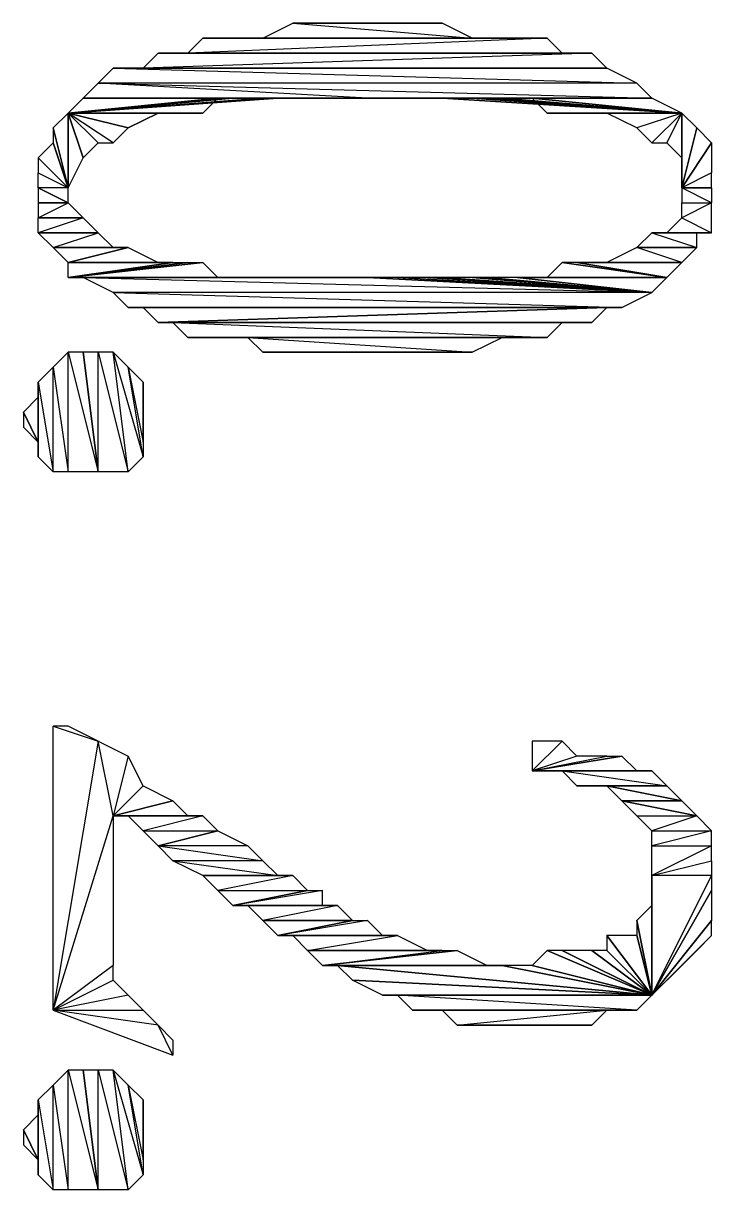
# Model space of a CAD drawing. Extents: x 0 to 7.8, y 0 to 11.
# Drawn here: x 1.6075 to 1.7225, y 9.725 to 9.92 of the extents above; entities that cross this region are included whole.
import ezdxf

# ---------------------------------------------------------------- set-up
doc = ezdxf.new("R2010")
doc.units = 0
doc.header["$MEASUREMENT"] = 0
doc.linetypes.add('AUSGEZOGEN', pattern=[0])
doc.layers.get('0').update_dxf_attribs({"linetype": 'AUSGEZOGEN'})

msp = doc.modelspace()

# ---------------------------------------------------------------- linework, layer by layer
for points in [[(1.6525, 9.92), (1.6825, 9.9175), (1.6825, 9.9175), (1.6475, 9.9175), (1.6525, 9.92)], [(1.655, 9.92), (1.6775, 9.92), (1.6775, 9.92), (1.6525, 9.92), (1.655, 9.92)], [(1.6775, 9.92), (1.6525, 9.92), (1.6525, 9.92), (1.6825, 9.9175), (1.6775, 9.92)], [(1.66, 9.92), (1.675, 9.92), (1.675, 9.92), (1.655, 9.92), (1.66, 9.92)], [(1.675, 9.92), (1.655, 9.92), (1.655, 9.92), (1.6775, 9.92), (1.675, 9.92)], [(1.6625, 9.92), (1.67, 9.92), (1.67, 9.92), (1.66, 9.92), (1.6625, 9.92)], [(1.67, 9.92), (1.66, 9.92), (1.66, 9.92), (1.675, 9.92), (1.67, 9.92)], [(1.665, 9.92), (1.6625, 9.92), (1.6625, 9.92), (1.67, 9.92), (1.665, 9.92)], [(1.6375, 9.9175), (1.695, 9.9175), (1.695, 9.9175), (1.635, 9.915), (1.6375, 9.9175)], [(1.695, 9.9175), (1.635, 9.915), (1.635, 9.915), (1.6975, 9.915), (1.695, 9.9175)], [(1.6425, 9.9175), (1.6925, 9.9175), (1.6925, 9.9175), (1.6375, 9.9175), (1.6425, 9.9175)], [(1.6925, 9.9175), (1.6375, 9.9175), (1.6375, 9.9175), (1.695, 9.9175), (1.6925, 9.9175)], [(1.645, 9.9175), (1.6875, 9.9175), (1.6875, 9.9175), (1.6425, 9.9175), (1.645, 9.9175)], [(1.6875, 9.9175), (1.6425, 9.9175), (1.6425, 9.9175), (1.6925, 9.9175), (1.6875, 9.9175)], [(1.6475, 9.9175), (1.685, 9.9175), (1.685, 9.9175), (1.645, 9.9175), (1.6475, 9.9175)], [(1.685, 9.9175), (1.645, 9.9175), (1.645, 9.9175), (1.6875, 9.9175), (1.685, 9.9175)], [(1.6825, 9.9175), (1.6475, 9.9175), (1.6475, 9.9175), (1.685, 9.9175), (1.6825, 9.9175)], [(1.63, 9.915), (1.7025, 9.915), (1.7025, 9.915), (1.6275, 9.9125), (1.63, 9.915)], [(1.7025, 9.915), (1.6275, 9.9125), (1.6275, 9.9125), (1.705, 9.9125), (1.7025, 9.915)], [(1.6325, 9.915), (1.7, 9.915), (1.7, 9.915), (1.63, 9.915), (1.6325, 9.915)], [(1.7, 9.915), (1.63, 9.915), (1.63, 9.915), (1.7025, 9.915), (1.7, 9.915)], [(1.635, 9.915), (1.6975, 9.915), (1.6975, 9.915), (1.6325, 9.915), (1.635, 9.915)], [(1.6975, 9.915), (1.6325, 9.915), (1.6325, 9.915), (1.7, 9.915), (1.6975, 9.915)], [(1.6225, 9.9125), (1.71, 9.91), (1.71, 9.91), (1.62, 9.91), (1.6225, 9.9125)], [(1.625, 9.9125), (1.705, 9.9125), (1.705, 9.9125), (1.6225, 9.9125), (1.625, 9.9125)], [(1.705, 9.9125), (1.6225, 9.9125), (1.6225, 9.9125), (1.71, 9.91), (1.705, 9.9125)], [(1.6275, 9.9125), (1.705, 9.9125), (1.705, 9.9125), (1.625, 9.9125), (1.6275, 9.9125)], [(1.705, 9.9125), (1.625, 9.9125), (1.625, 9.9125), (1.705, 9.9125), (1.705, 9.9125)], [(1.665, 9.9075), (1.62, 9.91), (1.62, 9.91), (1.6175, 9.9075), (1.665, 9.9075), (1.665, 9.9075)], [(1.7125, 9.9075), (1.665, 9.9075), (1.665, 9.9075), (1.62, 9.91), (1.7125, 9.9075)], [(1.71, 9.91), (1.62, 9.91), (1.62, 9.91), (1.7125, 9.9075), (1.71, 9.91), (1.71, 9.91)], [(1.64, 9.9075), (1.6375, 9.905), (1.6375, 9.905), (1.615, 9.905), (1.64, 9.9075), (1.64, 9.9075)], [(1.6425, 9.9075), (1.64, 9.9075), (1.64, 9.9075), (1.615, 9.905), (1.6425, 9.9075), (1.6425, 9.9075)], [(1.6475, 9.9075), (1.6425, 9.9075), (1.6425, 9.9075), (1.615, 9.905), (1.6475, 9.9075), (1.6475, 9.9075)], [(1.65, 9.9075), (1.6475, 9.9075), (1.6475, 9.9075), (1.615, 9.905), (1.65, 9.9075), (1.65, 9.9075)], [(1.6175, 9.9075), (1.65, 9.9075), (1.65, 9.9075), (1.615, 9.905), (1.6175, 9.9075), (1.6175, 9.9075)], [(1.6525, 9.9075), (1.6175, 9.9075), (1.6175, 9.9075), (1.65, 9.9075), (1.6525, 9.9075)], [(1.6525, 9.9075), (1.6175, 9.9075), (1.6175, 9.9075), (1.6575, 9.9075), (1.6525, 9.9075)], [(1.6175, 9.9075), (1.6575, 9.9075), (1.6575, 9.9075), (1.6625, 9.9075), (1.6175, 9.9075), (1.6175, 9.9075)], [(1.665, 9.9075), (1.6625, 9.9075), (1.6625, 9.9075), (1.6175, 9.9075), (1.665, 9.9075), (1.665, 9.9075)], [(1.665, 9.9075), (1.67, 9.9075), (1.67, 9.9075), (1.7125, 9.9075), (1.665, 9.9075)], [(1.67, 9.9075), (1.7125, 9.9075), (1.7125, 9.9075), (1.675, 9.9075), (1.67, 9.9075)], [(1.7125, 9.9075), (1.675, 9.9075), (1.675, 9.9075), (1.6775, 9.9075), (1.7125, 9.9075), (1.7125, 9.9075)], [(1.6775, 9.9075), (1.6825, 9.9075), (1.6825, 9.9075), (1.7175, 9.905), (1.6775, 9.9075), (1.6775, 9.9075)], [(1.7125, 9.9075), (1.6775, 9.9075), (1.6775, 9.9075), (1.7175, 9.905), (1.7125, 9.9075), (1.7125, 9.9075)], [(1.6825, 9.9075), (1.685, 9.9075), (1.685, 9.9075), (1.7175, 9.905), (1.6825, 9.9075), (1.6825, 9.9075)], [(1.685, 9.9075), (1.6875, 9.9075), (1.6875, 9.9075), (1.7175, 9.905), (1.685, 9.9075), (1.685, 9.9075)], [(1.6875, 9.9075), (1.6925, 9.9075), (1.6925, 9.9075), (1.7175, 9.905), (1.6875, 9.9075), (1.6875, 9.9075)], [(1.6925, 9.9075), (1.695, 9.905), (1.695, 9.905), (1.7175, 9.905), (1.6925, 9.9075), (1.6925, 9.9075)], [(1.615, 9.905), (1.6125, 9.9025), (1.6125, 9.9025), (1.615, 9.8925), (1.615, 9.905), (1.615, 9.905)], [(1.635, 9.905), (1.6325, 9.905), (1.6325, 9.905), (1.615, 9.905), (1.635, 9.905)], [(1.6325, 9.905), (1.615, 9.905), (1.615, 9.905), (1.63, 9.905), (1.6325, 9.905)], [(1.615, 9.905), (1.63, 9.905), (1.63, 9.905), (1.625, 9.9025), (1.615, 9.905), (1.615, 9.905)], [(1.625, 9.9025), (1.6225, 9.9), (1.6225, 9.9), (1.615, 9.905), (1.625, 9.9025)], [(1.6225, 9.9), (1.615, 9.905), (1.615, 9.905), (1.62, 9.9), (1.6225, 9.9)], [(1.615, 9.905), (1.62, 9.9), (1.62, 9.9), (1.6175, 9.8975), (1.615, 9.905), (1.615, 9.905)], [(1.6175, 9.8975), (1.6175, 9.8975), (1.6175, 9.8975), (1.615, 9.905), (1.6175, 9.8975)], [(1.6175, 9.8975), (1.615, 9.905), (1.615, 9.905), (1.615, 9.8925), (1.6175, 9.8975), (1.6175, 9.8975)], [(1.6375, 9.905), (1.615, 9.905), (1.615, 9.905), (1.635, 9.905), (1.6375, 9.905), (1.6375, 9.905)], [(1.63, 9.905), (1.63, 9.905), (1.63, 9.905), (1.625, 9.9025), (1.63, 9.905), (1.63, 9.905)], [(1.695, 9.905), (1.6975, 9.905), (1.6975, 9.905), (1.7175, 9.905), (1.695, 9.905)], [(1.6975, 9.905), (1.7, 9.905), (1.7, 9.905), (1.7175, 9.905), (1.6975, 9.905), (1.6975, 9.905)], [(1.6975, 9.905), (1.7175, 9.905), (1.7175, 9.905), (1.7175, 9.905), (1.6975, 9.905), (1.6975, 9.905)], [(1.7, 9.905), (1.7025, 9.905), (1.7025, 9.905), (1.7175, 9.905), (1.7, 9.905)], [(1.7025, 9.905), (1.7175, 9.905), (1.7175, 9.905), (1.705, 9.905), (1.7025, 9.905), (1.7025, 9.905)], [(1.705, 9.905), (1.705, 9.905), (1.705, 9.905), (1.7175, 9.905), (1.705, 9.905)], [(1.705, 9.905), (1.7175, 9.905), (1.7175, 9.905), (1.71, 9.9025), (1.705, 9.905)], [(1.7175, 9.905), (1.71, 9.9025), (1.71, 9.9025), (1.7125, 9.9), (1.7175, 9.905), (1.7175, 9.905)], [(1.7125, 9.9), (1.715, 9.9), (1.715, 9.9), (1.7175, 9.905), (1.7125, 9.9)], [(1.715, 9.9), (1.7175, 9.905), (1.7175, 9.905), (1.7175, 9.8975), (1.715, 9.9)], [(1.7175, 9.905), (1.7175, 9.8975), (1.7175, 9.8975), (1.7175, 9.895), (1.7175, 9.905), (1.7175, 9.905)], [(1.7175, 9.905), (1.7175, 9.895), (1.7175, 9.895), (1.7175, 9.8925), (1.7175, 9.905), (1.7175, 9.905)], [(1.7175, 9.905), (1.72, 9.9025), (1.72, 9.9025), (1.7175, 9.8925), (1.7175, 9.905), (1.7175, 9.905)], [(1.6125, 9.9025), (1.6125, 9.9), (1.6125, 9.9), (1.615, 9.8925), (1.6125, 9.9025), (1.6125, 9.9025)], [(1.72, 9.9025), (1.7225, 9.9), (1.7225, 9.9), (1.7175, 9.8925), (1.72, 9.9025), (1.72, 9.9025)], [(1.6125, 9.9), (1.61, 9.8975), (1.61, 9.8975), (1.615, 9.8925), (1.6125, 9.9), (1.6125, 9.9)], [(1.7225, 9.895), (1.7175, 9.8925), (1.7175, 9.8925), (1.7225, 9.9), (1.7225, 9.895)], [(1.7175, 9.8925), (1.7225, 9.9), (1.7225, 9.9), (1.7225, 9.9), (1.7175, 9.8925), (1.7175, 9.8925)], [(1.61, 9.8975), (1.61, 9.895), (1.61, 9.895), (1.615, 9.8925), (1.61, 9.8975), (1.61, 9.8975)], [(1.61, 9.895), (1.615, 9.8925), (1.615, 9.8925), (1.61, 9.8925), (1.61, 9.895)], [(1.7225, 9.895), (1.7175, 9.8925), (1.7175, 9.8925), (1.7225, 9.8925), (1.7225, 9.895), (1.7225, 9.895)], [(1.61, 9.8925), (1.61, 9.89), (1.61, 9.89), (1.615, 9.89), (1.61, 9.8925), (1.61, 9.8925)], [(1.615, 9.8925), (1.61, 9.8925), (1.61, 9.8925), (1.615, 9.89), (1.615, 9.8925), (1.615, 9.8925)], [(1.7175, 9.89), (1.7225, 9.89), (1.7225, 9.89), (1.7175, 9.8925), (1.7175, 9.89)], [(1.7225, 9.89), (1.7175, 9.8925), (1.7175, 9.8925), (1.7225, 9.8925), (1.7225, 9.89), (1.7225, 9.89)], [(1.7175, 9.8925), (1.7225, 9.8925), (1.7225, 9.8925), (1.7175, 9.8925), (1.7175, 9.8925), (1.7175, 9.8925)], [(1.6175, 9.8875), (1.61, 9.8875), (1.61, 9.8875), (1.615, 9.89), (1.6175, 9.8875)], [(1.61, 9.8875), (1.615, 9.89), (1.615, 9.89), (1.61, 9.89), (1.61, 9.8875), (1.61, 9.8875)], [(1.7175, 9.89), (1.7225, 9.89), (1.7225, 9.89), (1.7175, 9.8875), (1.7175, 9.89)], [(1.7225, 9.89), (1.7175, 9.8875), (1.7175, 9.8875), (1.7225, 9.885), (1.7225, 9.89), (1.7225, 9.89)], [(1.6175, 9.8875), (1.61, 9.885), (1.61, 9.885), (1.62, 9.885), (1.6175, 9.8875), (1.6175, 9.8875)], [(1.6175, 9.8875), (1.61, 9.8875), (1.61, 9.8875), (1.6175, 9.8875), (1.6175, 9.8875)], [(1.61, 9.8875), (1.6175, 9.8875), (1.6175, 9.8875), (1.61, 9.885), (1.61, 9.8875), (1.61, 9.8875)], [(1.7175, 9.8875), (1.7225, 9.885), (1.7225, 9.885), (1.715, 9.885), (1.7175, 9.8875), (1.7175, 9.8875)], [(1.6125, 9.8825), (1.62, 9.885), (1.62, 9.885), (1.61, 9.885), (1.6125, 9.8825), (1.6125, 9.8825)], [(1.6225, 9.8825), (1.6125, 9.8825), (1.6125, 9.8825), (1.62, 9.885), (1.6225, 9.8825)], [(1.7125, 9.885), (1.72, 9.8825), (1.72, 9.8825), (1.71, 9.8825), (1.7125, 9.885), (1.7125, 9.885)], [(1.72, 9.885), (1.7125, 9.885), (1.7125, 9.885), (1.72, 9.8825), (1.72, 9.885)], [(1.715, 9.885), (1.72, 9.885), (1.72, 9.885), (1.7125, 9.885), (1.715, 9.885), (1.715, 9.885)], [(1.7225, 9.885), (1.715, 9.885), (1.715, 9.885), (1.72, 9.885), (1.7225, 9.885)], [(1.6225, 9.8825), (1.6125, 9.8825), (1.6125, 9.8825), (1.625, 9.8825), (1.6225, 9.8825)], [(1.6125, 9.8825), (1.625, 9.8825), (1.625, 9.8825), (1.615, 9.88), (1.6125, 9.8825), (1.6125, 9.8825)], [(1.625, 9.8825), (1.63, 9.88), (1.63, 9.88), (1.615, 9.88), (1.625, 9.8825)], [(1.705, 9.88), (1.7175, 9.88), (1.7175, 9.88), (1.71, 9.8825), (1.705, 9.88)], [(1.7175, 9.88), (1.71, 9.8825), (1.71, 9.8825), (1.72, 9.8825), (1.7175, 9.88), (1.7175, 9.88)], [(1.6375, 9.88), (1.64, 9.8775), (1.64, 9.8775), (1.615, 9.8775), (1.6375, 9.88), (1.6375, 9.88)], [(1.635, 9.88), (1.6375, 9.88), (1.6375, 9.88), (1.615, 9.8775), (1.635, 9.88), (1.635, 9.88)], [(1.6325, 9.88), (1.635, 9.88), (1.635, 9.88), (1.615, 9.8775), (1.6325, 9.88), (1.6325, 9.88)], [(1.615, 9.88), (1.6325, 9.88), (1.6325, 9.88), (1.615, 9.8775), (1.615, 9.88), (1.615, 9.88)], [(1.63, 9.88), (1.615, 9.88), (1.615, 9.88), (1.6325, 9.88), (1.63, 9.88), (1.63, 9.88)], [(1.6975, 9.88), (1.695, 9.8775), (1.695, 9.8775), (1.715, 9.8775), (1.6975, 9.88), (1.6975, 9.88)], [(1.7, 9.88), (1.6975, 9.88), (1.6975, 9.88), (1.715, 9.8775), (1.7, 9.88), (1.7, 9.88)], [(1.7025, 9.88), (1.7175, 9.88), (1.7175, 9.88), (1.7, 9.88), (1.7025, 9.88)], [(1.7175, 9.88), (1.7, 9.88), (1.7, 9.88), (1.715, 9.8775), (1.7175, 9.88), (1.7175, 9.88)], [(1.705, 9.88), (1.7025, 9.88), (1.7025, 9.88), (1.7175, 9.88), (1.705, 9.88), (1.705, 9.88)], [(1.64, 9.8775), (1.615, 9.8775), (1.615, 9.8775), (1.6425, 9.8775), (1.64, 9.8775)], [(1.615, 9.8775), (1.6425, 9.8775), (1.6425, 9.8775), (1.6175, 9.8775), (1.615, 9.8775), (1.615, 9.8775)], [(1.665, 9.8775), (1.665, 9.8775), (1.665, 9.8775), (1.6175, 9.8775), (1.665, 9.8775)], [(1.665, 9.8775), (1.6175, 9.8775), (1.6175, 9.8775), (1.7125, 9.875), (1.665, 9.8775)], [(1.6175, 9.8775), (1.7125, 9.875), (1.7125, 9.875), (1.6225, 9.875), (1.6175, 9.8775)], [(1.66, 9.8775), (1.665, 9.8775), (1.665, 9.8775), (1.6175, 9.8775), (1.66, 9.8775), (1.66, 9.8775)], [(1.6575, 9.8775), (1.66, 9.8775), (1.66, 9.8775), (1.6175, 9.8775), (1.6575, 9.8775), (1.6575, 9.8775)], [(1.6525, 9.8775), (1.6575, 9.8775), (1.6575, 9.8775), (1.6175, 9.8775), (1.6525, 9.8775), (1.6525, 9.8775)], [(1.65, 9.8775), (1.6525, 9.8775), (1.6525, 9.8775), (1.6175, 9.8775), (1.65, 9.8775), (1.65, 9.8775)], [(1.645, 9.8775), (1.65, 9.8775), (1.65, 9.8775), (1.6175, 9.8775), (1.645, 9.8775), (1.645, 9.8775)], [(1.6425, 9.8775), (1.645, 9.8775), (1.645, 9.8775), (1.6175, 9.8775), (1.6425, 9.8775), (1.6425, 9.8775)], [(1.67, 9.8775), (1.665, 9.8775), (1.665, 9.8775), (1.7125, 9.875), (1.67, 9.8775), (1.67, 9.8775)], [(1.675, 9.8775), (1.67, 9.8775), (1.67, 9.8775), (1.7125, 9.875), (1.675, 9.8775), (1.675, 9.8775)], [(1.6775, 9.8775), (1.675, 9.8775), (1.675, 9.8775), (1.7125, 9.875), (1.6775, 9.8775), (1.6775, 9.8775)], [(1.6825, 9.8775), (1.6775, 9.8775), (1.6775, 9.8775), (1.7125, 9.875), (1.6825, 9.8775), (1.6825, 9.8775)], [(1.685, 9.8775), (1.6825, 9.8775), (1.6825, 9.8775), (1.7125, 9.875), (1.685, 9.8775), (1.685, 9.8775)], [(1.69, 9.8775), (1.685, 9.8775), (1.685, 9.8775), (1.7125, 9.875), (1.69, 9.8775), (1.69, 9.8775)], [(1.6925, 9.8775), (1.715, 9.8775), (1.715, 9.8775), (1.69, 9.8775), (1.6925, 9.8775)], [(1.715, 9.8775), (1.69, 9.8775), (1.69, 9.8775), (1.7125, 9.875), (1.715, 9.8775), (1.715, 9.8775)], [(1.695, 9.8775), (1.6925, 9.8775), (1.6925, 9.8775), (1.715, 9.8775), (1.695, 9.8775), (1.695, 9.8775)], [(1.7125, 9.875), (1.6225, 9.875), (1.6225, 9.875), (1.7075, 9.8725), (1.7125, 9.875)], [(1.6225, 9.875), (1.7075, 9.8725), (1.7075, 9.8725), (1.625, 9.8725), (1.6225, 9.875)], [(1.625, 9.8725), (1.6275, 9.8725), (1.6275, 9.8725), (1.705, 9.8725), (1.625, 9.8725)], [(1.7075, 9.8725), (1.625, 9.8725), (1.625, 9.8725), (1.705, 9.8725), (1.7075, 9.8725)], [(1.625, 9.8725), (1.705, 9.8725), (1.705, 9.8725), (1.705, 9.8725), (1.625, 9.8725), (1.625, 9.8725)], [(1.6275, 9.8725), (1.705, 9.8725), (1.705, 9.8725), (1.63, 9.87), (1.6275, 9.8725), (1.6275, 9.8725)], [(1.705, 9.8725), (1.7025, 9.87), (1.7025, 9.87), (1.63, 9.87), (1.705, 9.8725)], [(1.7025, 9.87), (1.63, 9.87), (1.63, 9.87), (1.6975, 9.87), (1.7025, 9.87)], [(1.63, 9.87), (1.6975, 9.87), (1.6975, 9.87), (1.6325, 9.87), (1.63, 9.87)], [(1.6975, 9.87), (1.6325, 9.87), (1.6325, 9.87), (1.695, 9.8675), (1.6975, 9.87)], [(1.6325, 9.87), (1.695, 9.8675), (1.695, 9.8675), (1.635, 9.8675), (1.6325, 9.87)], [(1.695, 9.8675), (1.635, 9.8675), (1.635, 9.8675), (1.6925, 9.8675), (1.695, 9.8675)], [(1.635, 9.8675), (1.6925, 9.8675), (1.6925, 9.8675), (1.6375, 9.8675), (1.635, 9.8675)], [(1.6925, 9.8675), (1.6375, 9.8675), (1.6375, 9.8675), (1.69, 9.8675), (1.6925, 9.8675)], [(1.6375, 9.8675), (1.69, 9.8675), (1.69, 9.8675), (1.6425, 9.8675), (1.6375, 9.8675)], [(1.69, 9.8675), (1.6425, 9.8675), (1.6425, 9.8675), (1.6875, 9.8675), (1.69, 9.8675)], [(1.6425, 9.8675), (1.6875, 9.8675), (1.6875, 9.8675), (1.645, 9.8675), (1.6425, 9.8675)], [(1.6875, 9.8675), (1.645, 9.8675), (1.645, 9.8675), (1.6825, 9.865), (1.6875, 9.8675)], [(1.645, 9.8675), (1.6825, 9.865), (1.6825, 9.865), (1.6475, 9.865), (1.645, 9.8675)], [(1.6125, 9.8625), (1.615, 9.845), (1.615, 9.845), (1.615, 9.865), (1.6125, 9.8625)], [(1.615, 9.845), (1.615, 9.865), (1.615, 9.865), (1.62, 9.845), (1.615, 9.845)], [(1.615, 9.865), (1.62, 9.845), (1.62, 9.845), (1.6175, 9.865), (1.615, 9.865)], [(1.62, 9.845), (1.6175, 9.865), (1.6175, 9.865), (1.62, 9.845), (1.62, 9.845)], [(1.6175, 9.865), (1.62, 9.845), (1.62, 9.845), (1.62, 9.865), (1.6175, 9.865)], [(1.62, 9.845), (1.62, 9.865), (1.62, 9.865), (1.625, 9.845), (1.62, 9.845)], [(1.62, 9.865), (1.625, 9.845), (1.625, 9.845), (1.6225, 9.865), (1.62, 9.865)], [(1.625, 9.845), (1.6225, 9.865), (1.6225, 9.865), (1.6275, 9.8475), (1.625, 9.845)], [(1.6225, 9.865), (1.6275, 9.8475), (1.6275, 9.8475), (1.625, 9.8625), (1.6225, 9.865)], [(1.6825, 9.865), (1.6475, 9.865), (1.6475, 9.865), (1.68, 9.865), (1.6825, 9.865)], [(1.6475, 9.865), (1.68, 9.865), (1.68, 9.865), (1.6525, 9.865), (1.6475, 9.865)], [(1.68, 9.865), (1.6525, 9.865), (1.6525, 9.865), (1.675, 9.865), (1.68, 9.865)], [(1.6525, 9.865), (1.675, 9.865), (1.675, 9.865), (1.655, 9.865), (1.6525, 9.865)], [(1.675, 9.865), (1.655, 9.865), (1.655, 9.865), (1.6725, 9.865), (1.675, 9.865)], [(1.655, 9.865), (1.6725, 9.865), (1.6725, 9.865), (1.6575, 9.865), (1.655, 9.865)], [(1.6725, 9.865), (1.6575, 9.865), (1.6575, 9.865), (1.6675, 9.865), (1.6725, 9.865)], [(1.6575, 9.865), (1.6675, 9.865), (1.6675, 9.865), (1.6625, 9.865), (1.6575, 9.865)], [(1.6675, 9.865), (1.6625, 9.865), (1.6625, 9.865), (1.665, 9.865), (1.6675, 9.865), (1.6675, 9.865)], [(1.61, 9.86), (1.6125, 9.845), (1.6125, 9.845), (1.6125, 9.8625), (1.61, 9.86)], [(1.6125, 9.845), (1.6125, 9.8625), (1.6125, 9.8625), (1.615, 9.845), (1.6125, 9.845)], [(1.6275, 9.8475), (1.625, 9.8625), (1.625, 9.8625), (1.6275, 9.85), (1.6275, 9.8475)], [(1.625, 9.8625), (1.6275, 9.85), (1.6275, 9.85), (1.6275, 9.86), (1.625, 9.8625)], [(1.61, 9.8575), (1.61, 9.8475), (1.61, 9.8475), (1.61, 9.86), (1.61, 9.8575)], [(1.61, 9.8475), (1.61, 9.86), (1.61, 9.86), (1.6125, 9.845), (1.61, 9.8475)], [(1.6275, 9.85), (1.6275, 9.86), (1.6275, 9.86), (1.6275, 9.8525), (1.6275, 9.85)], [(1.6275, 9.86), (1.6275, 9.8525), (1.6275, 9.8525), (1.6275, 9.86), (1.6275, 9.86)], [(1.6275, 9.8525), (1.6275, 9.86), (1.6275, 9.86), (1.6275, 9.855), (1.6275, 9.8525), (1.6275, 9.8525)], [(1.6075, 9.855), (1.61, 9.85), (1.61, 9.85), (1.61, 9.8575), (1.6075, 9.855)], [(1.61, 9.85), (1.61, 9.8575), (1.61, 9.8575), (1.61, 9.8475), (1.61, 9.85)], [(1.6075, 9.8525), (1.61, 9.85), (1.61, 9.85), (1.6075, 9.855), (1.6075, 9.8525)], [(1.61, 9.85), (1.6075, 9.855), (1.6075, 9.855), (1.61, 9.85), (1.61, 9.85)], [(1.61, 9.85), (1.6075, 9.8525), (1.6075, 9.8525), (1.61, 9.85), (1.61, 9.85)], [(1.615, 9.8025), (1.6125, 9.8025), (1.6125, 9.8025), (1.62, 9.8), (1.615, 9.8025)], [(1.6125, 9.8025), (1.62, 9.8), (1.62, 9.8), (1.6125, 9.755), (1.6125, 9.8025), (1.6125, 9.8025)], [(1.6125, 9.755), (1.6225, 9.7875), (1.6225, 9.7875), (1.62, 9.8), (1.6125, 9.755), (1.6125, 9.755)], [(1.62, 9.8), (1.625, 9.7975), (1.625, 9.7975), (1.6225, 9.7875), (1.62, 9.8), (1.62, 9.8)], [(1.7, 9.7975), (1.6925, 9.795), (1.6925, 9.795), (1.6975, 9.8), (1.7, 9.7975)], [(1.6925, 9.795), (1.6975, 9.8), (1.6975, 9.8), (1.6925, 9.8), (1.6925, 9.795), (1.6925, 9.795)], [(1.6225, 9.7875), (1.6275, 9.7925), (1.6275, 9.7925), (1.625, 9.7975), (1.6225, 9.7875), (1.6225, 9.7875)], [(1.7075, 9.7975), (1.71, 9.795), (1.71, 9.795), (1.6925, 9.795), (1.7075, 9.7975)], [(1.7075, 9.7975), (1.6925, 9.795), (1.6925, 9.795), (1.705, 9.7975), (1.7075, 9.7975)], [(1.6925, 9.795), (1.705, 9.7975), (1.705, 9.7975), (1.7, 9.7975), (1.6925, 9.795), (1.6925, 9.795)], [(1.6925, 9.795), (1.695, 9.795), (1.695, 9.795), (1.7125, 9.795), (1.6925, 9.795)], [(1.71, 9.795), (1.6925, 9.795), (1.6925, 9.795), (1.7125, 9.795), (1.71, 9.795), (1.71, 9.795)], [(1.695, 9.795), (1.7125, 9.795), (1.7125, 9.795), (1.6975, 9.795), (1.695, 9.795)], [(1.7125, 9.795), (1.6975, 9.795), (1.6975, 9.795), (1.715, 9.7925), (1.7125, 9.795)], [(1.6975, 9.795), (1.715, 9.7925), (1.715, 9.7925), (1.7, 9.7925), (1.6975, 9.795)], [(1.6325, 9.79), (1.6225, 9.7875), (1.6225, 9.7875), (1.6275, 9.7925), (1.6325, 9.79)], [(1.715, 9.7925), (1.7, 9.7925), (1.7, 9.7925), (1.715, 9.7925), (1.715, 9.7925)], [(1.7, 9.7925), (1.715, 9.7925), (1.715, 9.7925), (1.705, 9.7925), (1.7, 9.7925)], [(1.705, 9.7925), (1.7075, 9.79), (1.7075, 9.79), (1.7175, 9.79), (1.705, 9.7925)], [(1.715, 9.7925), (1.705, 9.7925), (1.705, 9.7925), (1.7175, 9.79), (1.715, 9.7925), (1.715, 9.7925)], [(1.6325, 9.79), (1.635, 9.7875), (1.635, 9.7875), (1.6225, 9.7875), (1.6325, 9.79)], [(1.7075, 9.79), (1.71, 9.7875), (1.71, 9.7875), (1.72, 9.7875), (1.7075, 9.79)], [(1.7075, 9.79), (1.7175, 9.79), (1.7175, 9.79), (1.7075, 9.79), (1.7075, 9.79)], [(1.7175, 9.79), (1.7075, 9.79), (1.7075, 9.79), (1.72, 9.7875), (1.7175, 9.79), (1.7175, 9.79)], [(1.6225, 9.7625), (1.6125, 9.755), (1.6125, 9.755), (1.6225, 9.7875), (1.6225, 9.7625)], [(1.6225, 9.7875), (1.625, 9.7875), (1.625, 9.7875), (1.6375, 9.7875), (1.6225, 9.7875)], [(1.635, 9.7875), (1.6225, 9.7875), (1.6225, 9.7875), (1.6375, 9.7875), (1.635, 9.7875), (1.635, 9.7875)], [(1.625, 9.7875), (1.6375, 9.7875), (1.6375, 9.7875), (1.6275, 9.785), (1.625, 9.7875)], [(1.6375, 9.7875), (1.6275, 9.785), (1.6275, 9.785), (1.64, 9.785), (1.6375, 9.7875)], [(1.71, 9.7875), (1.72, 9.7875), (1.72, 9.7875), (1.7125, 9.785), (1.71, 9.7875)], [(1.72, 9.7875), (1.7125, 9.785), (1.7125, 9.785), (1.7225, 9.785), (1.72, 9.7875)], [(1.6275, 9.785), (1.64, 9.785), (1.64, 9.785), (1.63, 9.7825), (1.6275, 9.785), (1.6275, 9.785)], [(1.64, 9.785), (1.645, 9.7825), (1.645, 9.7825), (1.63, 9.7825), (1.64, 9.785)], [(1.7125, 9.785), (1.7225, 9.785), (1.7225, 9.785), (1.7125, 9.7825), (1.7125, 9.785)], [(1.7225, 9.785), (1.7125, 9.7825), (1.7125, 9.7825), (1.7225, 9.7825), (1.7225, 9.785)], [(1.645, 9.7825), (1.63, 9.7825), (1.63, 9.7825), (1.6475, 9.78), (1.645, 9.7825)], [(1.63, 9.7825), (1.6475, 9.78), (1.6475, 9.78), (1.6325, 9.78), (1.63, 9.7825)], [(1.7125, 9.7775), (1.7225, 9.78), (1.7225, 9.78), (1.7225, 9.7825), (1.7125, 9.7775), (1.7125, 9.7775)], [(1.7125, 9.7825), (1.7225, 9.7825), (1.7225, 9.7825), (1.7125, 9.7775), (1.7125, 9.7825), (1.7125, 9.7825)], [(1.6475, 9.78), (1.6325, 9.78), (1.6325, 9.78), (1.65, 9.7775), (1.6475, 9.78)], [(1.6325, 9.78), (1.65, 9.7775), (1.65, 9.7775), (1.6375, 9.7775), (1.6325, 9.78)], [(1.7225, 9.7775), (1.7125, 9.7775), (1.7125, 9.7775), (1.7225, 9.78), (1.7225, 9.7775)], [(1.6375, 9.7775), (1.6525, 9.7775), (1.6525, 9.7775), (1.64, 9.775), (1.6375, 9.7775)], [(1.65, 9.7775), (1.6375, 9.7775), (1.6375, 9.7775), (1.6525, 9.7775), (1.65, 9.7775), (1.65, 9.7775)], [(1.6525, 9.7775), (1.64, 9.775), (1.64, 9.775), (1.655, 9.775), (1.6525, 9.7775), (1.6525, 9.7775)], [(1.7125, 9.7775), (1.7125, 9.775), (1.7125, 9.775), (1.7125, 9.7575), (1.7125, 9.7775), (1.7125, 9.7775)], [(1.7225, 9.775), (1.7125, 9.7575), (1.7125, 9.7575), (1.7225, 9.7775), (1.7225, 9.775)], [(1.7125, 9.7575), (1.7225, 9.7775), (1.7225, 9.7775), (1.7125, 9.7775), (1.7125, 9.7575)], [(1.64, 9.775), (1.655, 9.775), (1.655, 9.775), (1.6425, 9.7725), (1.64, 9.775), (1.64, 9.775)], [(1.655, 9.775), (1.6575, 9.775), (1.6575, 9.775), (1.6425, 9.7725), (1.655, 9.775)], [(1.6575, 9.775), (1.6425, 9.7725), (1.6425, 9.7725), (1.6575, 9.7725), (1.6575, 9.775)], [(1.7125, 9.775), (1.7125, 9.7725), (1.7125, 9.7725), (1.7125, 9.7575), (1.7125, 9.775), (1.7125, 9.775)], [(1.7225, 9.775), (1.7225, 9.77), (1.7225, 9.77), (1.7125, 9.7575), (1.7225, 9.775)], [(1.6425, 9.7725), (1.6575, 9.7725), (1.6575, 9.7725), (1.645, 9.7725), (1.6425, 9.7725), (1.6425, 9.7725)], [(1.6575, 9.7725), (1.645, 9.7725), (1.645, 9.7725), (1.66, 9.7725), (1.6575, 9.7725)], [(1.645, 9.7725), (1.66, 9.7725), (1.66, 9.7725), (1.6475, 9.77), (1.645, 9.7725)], [(1.66, 9.7725), (1.6475, 9.77), (1.6475, 9.77), (1.6625, 9.77), (1.66, 9.7725)], [(1.7125, 9.7725), (1.71, 9.77), (1.71, 9.77), (1.7125, 9.7575), (1.7125, 9.7725), (1.7125, 9.7725)], [(1.6475, 9.77), (1.6625, 9.77), (1.6625, 9.77), (1.65, 9.7675), (1.6475, 9.77), (1.6475, 9.77)], [(1.6475, 9.77), (1.6625, 9.77), (1.6625, 9.77), (1.6625, 9.77), (1.6475, 9.77), (1.6475, 9.77)], [(1.6625, 9.77), (1.665, 9.77), (1.665, 9.77), (1.65, 9.7675), (1.6625, 9.77)], [(1.665, 9.77), (1.65, 9.7675), (1.65, 9.7675), (1.6675, 9.7675), (1.665, 9.77), (1.665, 9.77)], [(1.71, 9.77), (1.71, 9.7675), (1.71, 9.7675), (1.7125, 9.7575), (1.71, 9.77), (1.71, 9.77)], [(1.7125, 9.7575), (1.7225, 9.7675), (1.7225, 9.7675), (1.7225, 9.77), (1.7125, 9.7575), (1.7125, 9.7575)], [(1.7225, 9.77), (1.7125, 9.7575), (1.7125, 9.7575), (1.7225, 9.77), (1.7225, 9.77), (1.7225, 9.77)], [(1.65, 9.7675), (1.6675, 9.7675), (1.6675, 9.7675), (1.6525, 9.7675), (1.65, 9.7675)], [(1.655, 9.765), (1.67, 9.7675), (1.67, 9.7675), (1.6525, 9.7675), (1.655, 9.765), (1.655, 9.765)], [(1.6675, 9.7675), (1.6525, 9.7675), (1.6525, 9.7675), (1.67, 9.7675), (1.6675, 9.7675), (1.6675, 9.7675)], [(1.675, 9.765), (1.655, 9.765), (1.655, 9.765), (1.67, 9.7675), (1.675, 9.765)], [(1.705, 9.7675), (1.705, 9.765), (1.705, 9.765), (1.7125, 9.7575), (1.705, 9.7675), (1.705, 9.7675)], [(1.71, 9.7675), (1.705, 9.7675), (1.705, 9.7675), (1.7125, 9.7575), (1.71, 9.7675), (1.71, 9.7675)], [(1.72, 9.765), (1.7125, 9.7575), (1.7125, 9.7575), (1.7225, 9.7675), (1.72, 9.765)], [(1.6575, 9.7625), (1.6775, 9.765), (1.6775, 9.765), (1.655, 9.765), (1.6575, 9.7625), (1.6575, 9.7625)], [(1.675, 9.765), (1.655, 9.765), (1.655, 9.765), (1.6775, 9.765), (1.675, 9.765), (1.675, 9.765)], [(1.68, 9.765), (1.685, 9.7625), (1.685, 9.7625), (1.6575, 9.7625), (1.68, 9.765), (1.68, 9.765)], [(1.68, 9.765), (1.6575, 9.7625), (1.6575, 9.7625), (1.6775, 9.765), (1.68, 9.765)], [(1.695, 9.765), (1.6925, 9.7625), (1.6925, 9.7625), (1.7125, 9.7575), (1.695, 9.765), (1.695, 9.765)], [(1.6975, 9.765), (1.695, 9.765), (1.695, 9.765), (1.7125, 9.7575), (1.6975, 9.765), (1.6975, 9.765)], [(1.7025, 9.765), (1.6975, 9.765), (1.6975, 9.765), (1.7125, 9.7575), (1.7025, 9.765), (1.7025, 9.765)], [(1.705, 9.765), (1.7025, 9.765), (1.7025, 9.765), (1.7125, 9.7575), (1.705, 9.765), (1.705, 9.765)], [(1.7125, 9.7575), (1.7175, 9.7625), (1.7175, 9.7625), (1.72, 9.765), (1.7125, 9.7575), (1.7125, 9.7575)], [(1.6125, 9.755), (1.6225, 9.76), (1.6225, 9.76), (1.6225, 9.7625), (1.6125, 9.755), (1.6125, 9.755)], [(1.6575, 9.7625), (1.6875, 9.7625), (1.6875, 9.7625), (1.66, 9.7625), (1.6575, 9.7625), (1.6575, 9.7625)], [(1.685, 9.7625), (1.6575, 9.7625), (1.6575, 9.7625), (1.6875, 9.7625), (1.685, 9.7625), (1.685, 9.7625)], [(1.66, 9.7625), (1.6625, 9.76), (1.6625, 9.76), (1.7125, 9.7575), (1.66, 9.7625)], [(1.6875, 9.7625), (1.6875, 9.7625), (1.6875, 9.7625), (1.66, 9.7625), (1.6875, 9.7625)], [(1.6875, 9.7625), (1.66, 9.7625), (1.66, 9.7625), (1.7125, 9.7575), (1.6875, 9.7625), (1.6875, 9.7625)], [(1.6925, 9.7625), (1.6875, 9.7625), (1.6875, 9.7625), (1.7125, 9.7575), (1.6925, 9.7625), (1.6925, 9.7625)], [(1.715, 9.76), (1.7125, 9.7575), (1.7125, 9.7575), (1.7175, 9.7625), (1.715, 9.76)], [(1.625, 9.7575), (1.6125, 9.755), (1.6125, 9.755), (1.6225, 9.76), (1.625, 9.7575)], [(1.7125, 9.7575), (1.6675, 9.7575), (1.6675, 9.7575), (1.6625, 9.76), (1.7125, 9.7575), (1.7125, 9.7575)], [(1.6625, 9.76), (1.7125, 9.7575), (1.7125, 9.7575), (1.6625, 9.76), (1.6625, 9.76), (1.6625, 9.76)], [(1.6125, 9.755), (1.6275, 9.755), (1.6275, 9.755), (1.625, 9.7575), (1.6125, 9.755), (1.6125, 9.755)], [(1.67, 9.7575), (1.7125, 9.7575), (1.7125, 9.7575), (1.6675, 9.7575), (1.67, 9.7575)], [(1.6725, 9.755), (1.71, 9.755), (1.71, 9.755), (1.67, 9.7575), (1.6725, 9.755)], [(1.71, 9.755), (1.67, 9.7575), (1.67, 9.7575), (1.7125, 9.7575), (1.71, 9.755)], [(1.6325, 9.7475), (1.63, 9.7525), (1.63, 9.7525), (1.6125, 9.755), (1.6325, 9.7475)], [(1.63, 9.7525), (1.6125, 9.755), (1.6125, 9.755), (1.6275, 9.755), (1.63, 9.7525)], [(1.6775, 9.755), (1.7075, 9.755), (1.7075, 9.755), (1.6725, 9.755), (1.6775, 9.755)], [(1.7075, 9.755), (1.6725, 9.755), (1.6725, 9.755), (1.71, 9.755), (1.7075, 9.755)], [(1.68, 9.7525), (1.705, 9.755), (1.705, 9.755), (1.6775, 9.755), (1.68, 9.7525)], [(1.705, 9.755), (1.6775, 9.755), (1.6775, 9.755), (1.7075, 9.755), (1.705, 9.755)], [(1.7025, 9.7525), (1.68, 9.7525), (1.68, 9.7525), (1.705, 9.755), (1.7025, 9.7525)], [(1.6325, 9.75), (1.6325, 9.7475), (1.6325, 9.7475), (1.63, 9.7525), (1.6325, 9.75)], [(1.6825, 9.7525), (1.7025, 9.7525), (1.7025, 9.7525), (1.68, 9.7525), (1.6825, 9.7525)], [(1.685, 9.7525), (1.7, 9.7525), (1.7, 9.7525), (1.6825, 9.7525), (1.685, 9.7525)], [(1.7, 9.7525), (1.6825, 9.7525), (1.6825, 9.7525), (1.7025, 9.7525), (1.7, 9.7525)], [(1.6875, 9.7525), (1.695, 9.7525), (1.695, 9.7525), (1.685, 9.7525), (1.6875, 9.7525)], [(1.695, 9.7525), (1.685, 9.7525), (1.685, 9.7525), (1.7, 9.7525), (1.695, 9.7525)], [(1.6925, 9.7525), (1.6925, 9.7525), (1.6925, 9.7525), (1.6875, 9.7525), (1.6925, 9.7525)], [(1.6925, 9.7525), (1.6875, 9.7525), (1.6875, 9.7525), (1.695, 9.7525), (1.6925, 9.7525)], [(1.6125, 9.7425), (1.615, 9.725), (1.615, 9.725), (1.615, 9.745), (1.6125, 9.7425)], [(1.615, 9.725), (1.615, 9.745), (1.615, 9.745), (1.62, 9.725), (1.615, 9.725)], [(1.615, 9.745), (1.62, 9.725), (1.62, 9.725), (1.6175, 9.745), (1.615, 9.745)], [(1.62, 9.725), (1.6175, 9.745), (1.6175, 9.745), (1.62, 9.725), (1.62, 9.725)], [(1.6175, 9.745), (1.62, 9.725), (1.62, 9.725), (1.62, 9.745), (1.6175, 9.745)], [(1.62, 9.725), (1.62, 9.745), (1.62, 9.745), (1.625, 9.725), (1.62, 9.725)], [(1.62, 9.745), (1.625, 9.725), (1.625, 9.725), (1.6225, 9.745), (1.62, 9.745)], [(1.625, 9.725), (1.6225, 9.745), (1.6225, 9.745), (1.6275, 9.7275), (1.625, 9.725)], [(1.6225, 9.745), (1.6275, 9.7275), (1.6275, 9.7275), (1.625, 9.7425), (1.6225, 9.745)], [(1.61, 9.74), (1.6125, 9.725), (1.6125, 9.725), (1.6125, 9.7425), (1.61, 9.74)], [(1.6125, 9.725), (1.6125, 9.7425), (1.6125, 9.7425), (1.615, 9.725), (1.6125, 9.725)], [(1.6275, 9.7275), (1.625, 9.7425), (1.625, 9.7425), (1.6275, 9.73), (1.6275, 9.7275)], [(1.625, 9.7425), (1.6275, 9.73), (1.6275, 9.73), (1.6275, 9.74), (1.625, 9.7425)], [(1.61, 9.7375), (1.61, 9.7275), (1.61, 9.7275), (1.61, 9.74), (1.61, 9.7375)], [(1.61, 9.7275), (1.61, 9.74), (1.61, 9.74), (1.6125, 9.725), (1.61, 9.7275)], [(1.6275, 9.73), (1.6275, 9.74), (1.6275, 9.74), (1.6275, 9.7325), (1.6275, 9.73)], [(1.6275, 9.74), (1.6275, 9.7325), (1.6275, 9.7325), (1.6275, 9.74), (1.6275, 9.74)], [(1.6275, 9.7325), (1.6275, 9.74), (1.6275, 9.74), (1.6275, 9.735), (1.6275, 9.7325), (1.6275, 9.7325)], [(1.6075, 9.735), (1.61, 9.73), (1.61, 9.73), (1.61, 9.7375), (1.6075, 9.735)], [(1.61, 9.73), (1.61, 9.7375), (1.61, 9.7375), (1.61, 9.7275), (1.61, 9.73)], [(1.6075, 9.7325), (1.61, 9.73), (1.61, 9.73), (1.6075, 9.735), (1.6075, 9.7325)], [(1.61, 9.73), (1.6075, 9.735), (1.6075, 9.735), (1.61, 9.73), (1.61, 9.73)], [(1.61, 9.73), (1.6075, 9.7325), (1.6075, 9.7325), (1.61, 9.73), (1.61, 9.73)]]:
    msp.add_lwpolyline(points)

doc.saveas('drawing.dxf')
